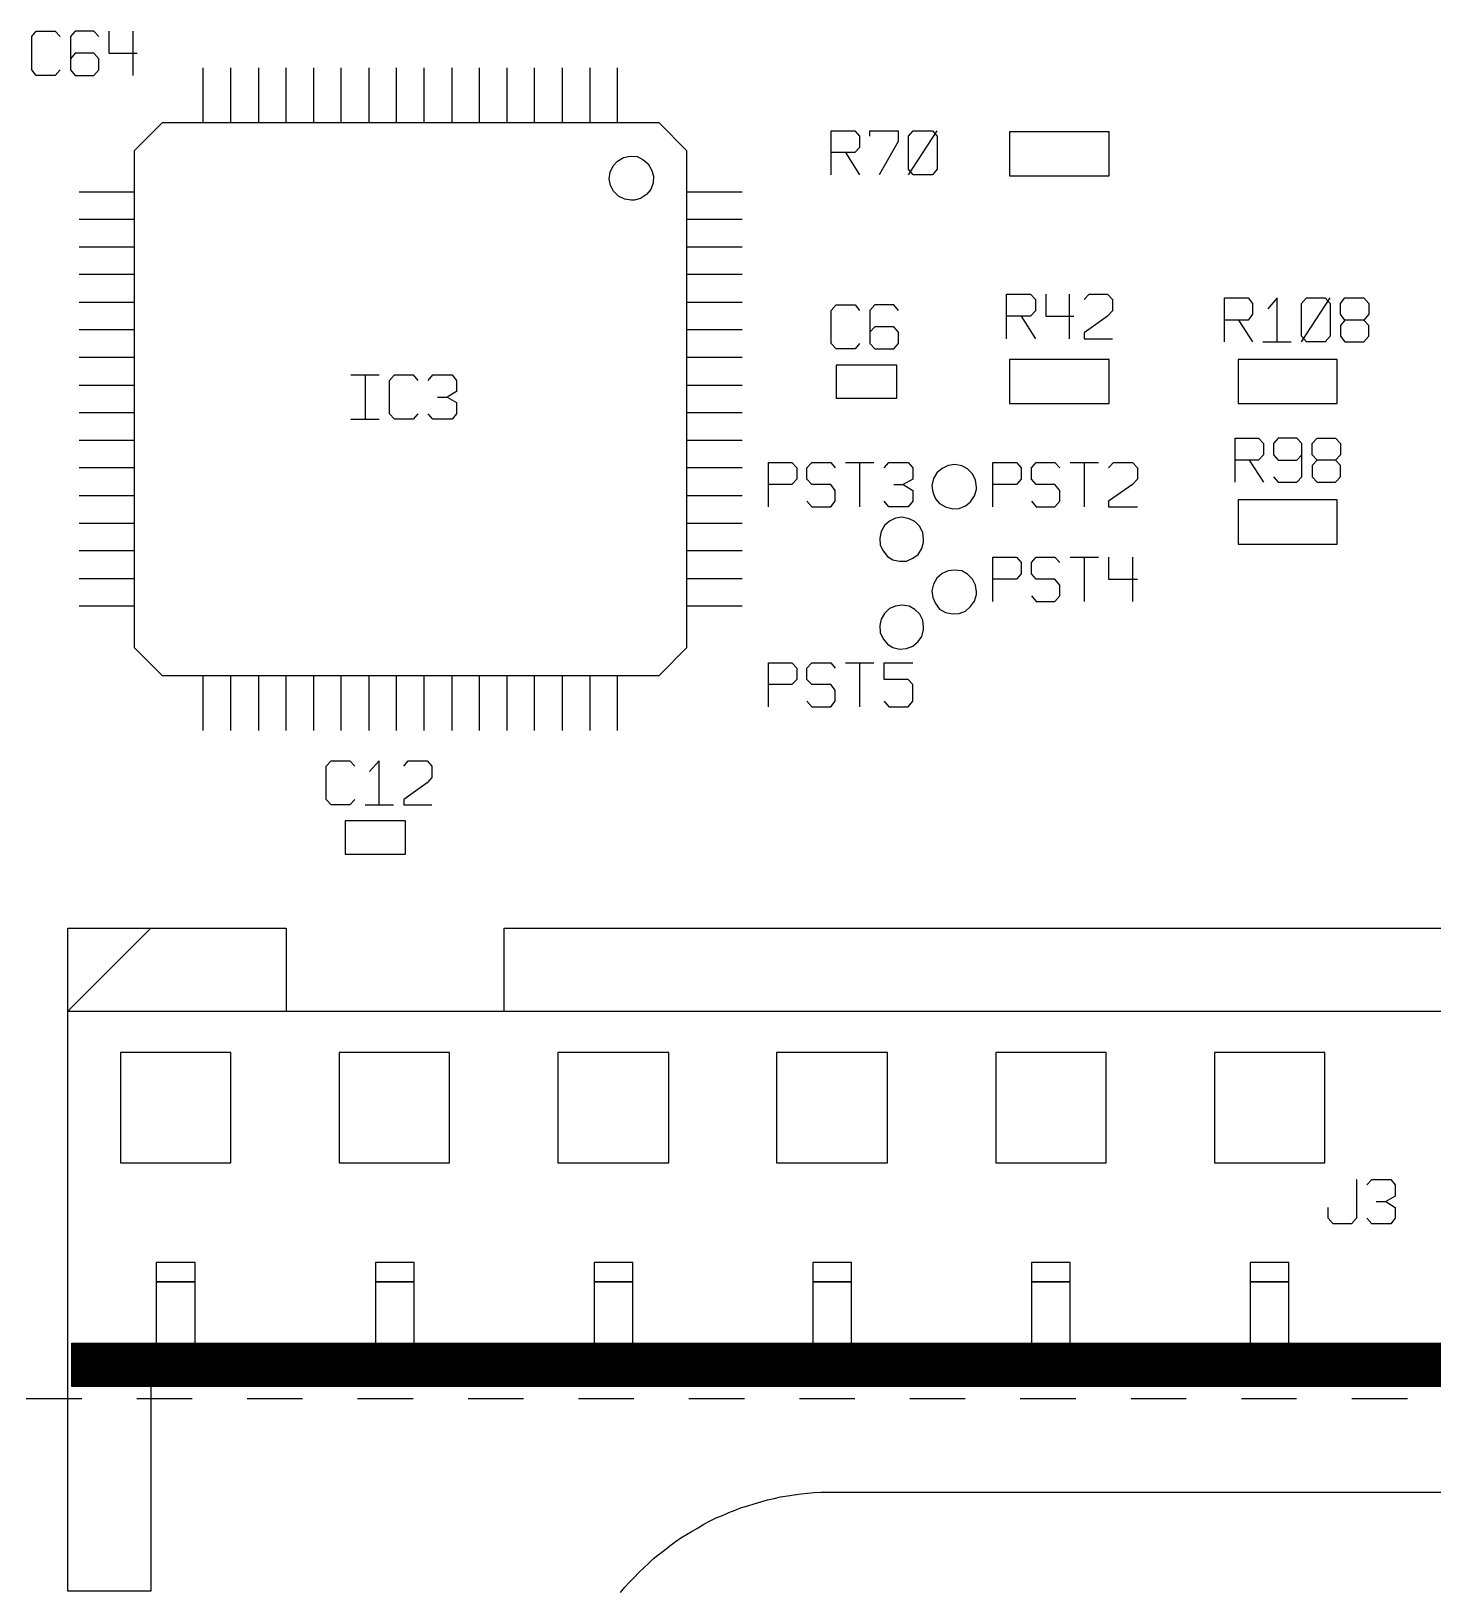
# Model space of a CAD drawing. Extents: x -228 to 961, y -124 to 716.
# Drawn here: x 74.9 to 146.7, y 225.5 to 305.4 of the extents above; entities that cross this region are included whole.
import ezdxf

# ---------------------------------------------------------------- set-up
doc = ezdxf.new("R2010")
doc.units = 0
doc.layers.add('1', color=1, linetype='CONTINUOUS')

msp = doc.modelspace()

# ---------------------------------------------------------------- linework, layer by layer
at = {"layer": '1'}
for p, q in [((74.92, 305.13), (75.15, 305.4)), ((75.15, 305.4), (76.12, 305.4)), ((76.12, 305.4), (76.37, 305.13)), ((77.15, 305.4), (76.9, 305.13)), ((78.1, 305.4), (77.15, 305.4)), ((78.35, 305.13), (78.1, 305.4)), ((78.87, 305.4), (78.87, 304.28)), ((80.1, 305.4), (80.1, 303.13)), ((74.92, 303.43), (74.92, 305.13)), ((76.9, 305.13), (76.9, 303.43)), ((77.15, 304.28), (76.9, 303.98)), ((78.1, 304.28), (77.15, 304.28)), ((78.35, 303.98), (78.1, 304.28)), ((78.35, 303.43), (78.35, 303.98)), ((78.87, 304.28), (80.32, 304.28)), ((75.15, 303.13), (74.92, 303.43)), ((76.12, 303.13), (75.15, 303.13)), ((76.37, 303.43), (76.12, 303.13)), ((76.9, 303.43), (77.15, 303.13)), ((77.15, 303.13), (78.1, 303.13)), ((78.1, 303.13), (78.35, 303.43)), ((83.7, 300.7), (83.7, 303.53)), ((85.12, 300.7), (85.12, 303.53)), ((86.55, 300.7), (86.55, 303.53)), ((87.95, 300.7), (87.95, 303.53)), ((89.37, 300.7), (89.37, 303.53)), ((90.77, 300.7), (90.77, 303.53)), ((92.2, 300.7), (92.2, 303.53)), ((93.6, 300.7), (93.6, 303.53)), ((95.02, 300.7), (95.02, 303.53)), ((96.45, 300.7), (96.45, 303.53)), ((97.85, 300.7), (97.85, 303.53)), ((99.27, 300.7), (99.27, 303.53)), ((100.67, 300.7), (100.67, 303.53)), ((102.1, 300.7), (102.1, 303.53)), ((103.52, 300.7), (103.52, 303.53)), ((104.92, 300.7), (104.92, 303.53)), ((81.6, 300.7), (80.17, 299.28)), ((107.05, 300.7), (81.6, 300.7)), ((108.47, 299.28), (107.05, 300.7)), ((115.87, 298.05), (115.87, 300.3)), ((115.87, 300.3), (117.07, 300.3)), ((117.07, 300.3), (117.32, 300.03)), ((117.32, 300.03), (117.32, 299.45)), ((117.85, 300.03), (117.85, 300.3)), ((117.85, 300.3), (119.3, 300.3)), ((119.3, 300.3), (119.3, 299.75)), ((119.82, 300.03), (120.07, 300.3)), ((119.82, 298.05), (121.3, 300.3)), ((119.82, 298.33), (119.82, 300.03)), ((120.07, 300.3), (121.05, 300.3)), ((121.05, 300.3), (121.3, 300.03)), ((121.3, 300.03), (121.3, 298.33)), ((130.1, 300.25), (125, 300.25)), ((125, 300.25), (125, 298)), ((130.1, 298), (130.1, 300.25)), ((80.17, 299.28), (80.17, 273.83)), ((105.22, 298.93), (105.57, 299)), ((105.57, 299), (105.92, 298.98)), ((105.92, 298.98), (106.22, 298.83)), ((108.47, 273.83), (108.47, 299.28)), ((117.07, 299.18), (115.87, 299.18)), ((116.6, 299.18), (117.32, 298.05)), ((117.32, 299.45), (117.07, 299.18)), ((119.3, 299.75), (118.32, 298.05)), ((104.5, 297.83), (104.55, 298.18)), ((104.55, 298.18), (104.7, 298.5)), ((104.7, 298.5), (104.92, 298.75)), ((104.92, 298.75), (105.22, 298.93)), ((106.22, 298.83), (106.5, 298.6)), ((106.5, 298.6), (106.67, 298.3)), ((106.67, 298.3), (106.77, 297.98)), ((120.07, 298.05), (119.82, 298.33)), ((121.3, 298.33), (121.05, 298.05)), ((104.57, 297.5), (104.5, 297.83)), ((104.72, 297.2), (104.57, 297.5)), ((106.75, 297.63), (106.62, 297.3)), ((106.77, 297.98), (106.75, 297.63)), ((121.05, 298.05), (120.07, 298.05)), ((125, 298), (130.1, 298)), ((80.17, 297.15), (77.35, 297.15)), ((104.97, 296.95), (104.72, 297.2)), ((105.3, 296.8), (104.97, 296.95)), ((105.62, 296.75), (105.3, 296.8)), ((105.77, 296.75), (105.62, 296.75)), ((106.1, 296.83), (105.77, 296.75)), ((106.4, 297.03), (106.1, 296.83)), ((106.62, 297.3), (106.4, 297.03)), ((111.3, 297.15), (108.47, 297.15)), ((80.17, 295.75), (77.35, 295.75)), ((111.3, 295.75), (108.47, 295.75)), ((80.17, 294.33), (77.35, 294.33)), ((111.3, 294.33), (108.47, 294.33)), ((80.17, 292.93), (77.35, 292.93)), ((111.3, 292.93), (108.47, 292.93)), ((124.85, 289.65), (124.85, 291.93)), ((124.85, 291.93), (126.07, 291.93)), ((126.07, 291.93), (126.32, 291.65)), ((126.85, 291.93), (126.85, 290.8)), ((128.05, 291.93), (128.05, 289.65)), ((128.82, 291.65), (129.07, 291.93)), ((129.07, 291.93), (130.02, 291.93)), ((130.02, 291.93), (130.27, 291.65)), ((80.17, 291.5), (77.35, 291.5)), ((111.3, 291.5), (108.47, 291.5)), ((115.87, 291.1), (116.12, 291.38)), ((115.87, 289.4), (115.87, 291.1)), ((116.12, 291.38), (117.1, 291.38)), ((117.1, 291.38), (117.32, 291.1)), ((118.1, 291.38), (117.85, 291.1)), ((117.85, 291.1), (117.85, 289.4)), ((119.07, 291.38), (118.1, 291.38)), ((119.32, 291.1), (119.07, 291.38)), ((126.32, 291.08), (126.07, 290.8)), ((126.32, 291.65), (126.32, 291.08)), ((130.27, 291.08), (130.02, 290.8)), ((130.27, 291.65), (130.27, 291.08)), ((136, 289.48), (136, 291.75)), ((136, 291.75), (137.22, 291.75)), ((137.22, 291.75), (137.45, 291.45)), ((137.45, 291.45), (137.45, 290.9)), ((138.7, 291.75), (138.22, 291.18)), ((138.7, 289.48), (138.7, 291.75)), ((139.95, 291.45), (140.2, 291.75)), ((139.95, 289.48), (141.42, 291.75)), ((139.95, 289.78), (139.95, 291.45)), ((140.2, 291.75), (141.17, 291.75)), ((141.17, 291.75), (141.42, 291.45)), ((141.42, 291.45), (141.42, 289.78)), ((141.95, 291.45), (142.17, 291.75)), ((141.95, 290.9), (141.95, 291.45)), ((142.17, 291.75), (143.15, 291.75)), ((143.15, 291.75), (143.4, 291.45)), ((143.4, 291.45), (143.4, 290.9)), ((118.1, 290.25), (117.85, 289.98)), ((119.07, 290.25), (118.1, 290.25)), ((119.32, 289.98), (119.07, 290.25)), ((126.07, 290.8), (124.85, 290.8)), ((125.6, 290.8), (126.32, 289.65)), ((126.85, 290.8), (128.3, 290.8)), ((130.02, 290.8), (128.82, 289.95)), ((137.22, 290.6), (136, 290.6)), ((136.72, 290.6), (137.45, 289.48)), ((137.45, 290.9), (137.22, 290.6)), ((142.17, 290.6), (141.95, 290.9)), ((142.17, 290.6), (141.95, 290.33)), ((141.95, 290.33), (141.95, 289.78)), ((143.15, 290.6), (142.17, 290.6)), ((143.4, 290.9), (143.15, 290.6)), ((143.4, 290.33), (143.15, 290.6)), ((143.4, 289.78), (143.4, 290.33)), ((80.17, 290.1), (77.35, 290.1)), ((111.3, 290.1), (108.47, 290.1)), ((116.12, 289.13), (115.87, 289.4)), ((117.32, 289.4), (117.1, 289.13)), ((117.85, 289.4), (118.1, 289.13)), ((119.07, 289.13), (119.32, 289.4)), ((119.32, 289.4), (119.32, 289.98)), ((128.82, 289.95), (128.82, 289.65)), ((128.82, 289.65), (130.27, 289.65)), ((137.97, 289.48), (139.42, 289.48)), ((140.2, 289.48), (139.95, 289.78)), ((141.17, 289.48), (140.2, 289.48)), ((141.42, 289.78), (141.17, 289.48)), ((141.95, 289.78), (142.17, 289.48)), ((142.17, 289.48), (143.15, 289.48)), ((143.15, 289.48), (143.4, 289.78)), ((80.17, 288.68), (77.35, 288.68)), ((111.3, 288.68), (108.47, 288.68)), ((117.1, 289.13), (116.12, 289.13)), ((118.1, 289.13), (119.07, 289.13)), ((91.27, 287.8), (92.72, 287.8)), ((92, 287.8), (92, 285.53)), ((93.25, 287.5), (93.5, 287.8)), ((93.5, 287.8), (94.45, 287.8)), ((94.45, 287.8), (94.7, 287.5)), ((95.22, 287.5), (95.47, 287.8)), ((95.47, 287.8), (96.45, 287.8)), ((96.45, 287.8), (96.67, 287.5)), ((116.12, 288.3), (116.12, 286.6)), ((119.22, 288.3), (116.12, 288.3)), ((119.22, 286.6), (119.22, 288.3)), ((130.1, 288.58), (125, 288.58)), ((125, 288.58), (125, 286.33)), ((130.1, 286.33), (130.1, 288.58)), ((141.77, 288.58), (136.7, 288.58)), ((136.7, 288.58), (136.7, 286.33)), ((141.77, 286.33), (141.77, 288.58)), ((80.17, 287.25), (77.35, 287.25)), ((93.25, 285.8), (93.25, 287.5)), ((96.67, 287.5), (96.67, 286.95)), ((111.3, 287.25), (108.47, 287.25)), ((95.7, 286.65), (96.2, 286.65)), ((96.67, 286.95), (96.2, 286.65)), ((96.2, 286.65), (96.67, 286.38)), ((96.67, 286.38), (96.67, 285.8)), ((116.12, 286.6), (119.22, 286.6)), ((125, 286.33), (130.1, 286.33)), ((136.7, 286.33), (141.77, 286.33)), ((80.17, 285.85), (77.35, 285.85)), ((91.27, 285.53), (92.72, 285.53)), ((93.5, 285.53), (93.25, 285.8)), ((94.45, 285.53), (93.5, 285.53)), ((94.7, 285.8), (94.45, 285.53)), ((95.47, 285.53), (95.22, 285.8)), ((96.45, 285.53), (95.47, 285.53)), ((96.67, 285.8), (96.45, 285.53)), ((111.3, 285.85), (108.47, 285.85)), ((80.17, 284.43), (77.35, 284.43)), ((111.3, 284.43), (108.47, 284.43)), ((136.55, 282.3), (136.55, 284.55)), ((136.55, 284.55), (137.75, 284.55)), ((137.75, 284.55), (138, 284.28)), ((138, 284.28), (138, 283.7)), ((138.75, 284.55), (138.52, 284.28)), ((138.52, 284.28), (138.52, 283.7)), ((139.72, 284.55), (138.75, 284.55)), ((139.97, 284.28), (139.72, 284.55)), ((139.97, 282.58), (139.97, 284.28)), ((140.5, 284.28), (140.75, 284.55)), ((140.5, 283.7), (140.5, 284.28)), ((140.75, 284.55), (141.7, 284.55)), ((141.7, 284.55), (141.95, 284.28)), ((141.95, 284.28), (141.95, 283.7)), ((80.17, 283.03), (77.35, 283.03)), ((111.3, 283.03), (108.47, 283.03)), ((112.65, 281.03), (112.65, 283.3)), ((112.65, 283.3), (113.85, 283.3)), ((113.85, 283.3), (114.1, 283.03)), ((114.1, 283.03), (114.1, 282.45)), ((114.62, 283.03), (114.87, 283.3)), ((114.62, 282.45), (114.62, 283.03)), ((114.87, 283.3), (115.85, 283.3)), ((115.85, 283.3), (116.07, 283.03)), ((116.6, 283.3), (118.05, 283.3)), ((117.32, 283.3), (117.32, 281.03)), ((118.57, 283.03), (118.82, 283.3)), ((118.82, 283.3), (119.8, 283.3)), ((119.8, 283.3), (120.05, 283.03)), ((120.05, 283.03), (120.05, 282.45)), ((121.55, 283), (121.27, 282.78)), ((121.85, 283.15), (121.55, 283)), ((122.2, 283.2), (121.85, 283.15)), ((122.55, 283.13), (122.2, 283.2)), ((122.85, 282.98), (122.55, 283.13)), ((124.15, 281.03), (124.15, 283.3)), ((124.15, 283.3), (125.35, 283.3)), ((125.35, 283.3), (125.6, 283.03)), ((125.6, 283.03), (125.6, 282.45)), ((126.12, 283.03), (126.37, 283.3)), ((126.12, 282.45), (126.12, 283.03)), ((126.37, 283.3), (127.32, 283.3)), ((127.32, 283.3), (127.57, 283.03)), ((128.1, 283.3), (129.55, 283.3)), ((128.82, 283.3), (128.82, 281.03)), ((130.07, 283.03), (130.32, 283.3)), ((130.32, 283.3), (131.3, 283.3)), ((131.3, 283.3), (131.55, 283.03)), ((131.55, 283.03), (131.55, 282.45)), ((137.75, 283.43), (136.55, 283.43)), ((137.27, 283.43), (138, 282.3)), ((138, 283.7), (137.75, 283.43)), ((138.52, 283.7), (138.75, 283.43)), ((138.75, 283.43), (139.72, 283.43)), ((139.72, 283.43), (139.97, 283.7)), ((140.75, 283.43), (140.5, 283.7)), ((140.75, 283.43), (140.5, 283.15)), ((140.5, 283.15), (140.5, 282.58)), ((141.7, 283.43), (140.75, 283.43)), ((141.95, 283.7), (141.7, 283.43)), ((141.95, 283.15), (141.7, 283.43)), ((141.95, 282.58), (141.95, 283.15)), ((114.1, 282.45), (113.85, 282.18)), ((114.87, 282.18), (114.62, 282.45)), ((120.05, 282.45), (119.55, 282.18)), ((121.1, 282.48), (121.02, 282.13)), ((121.27, 282.78), (121.1, 282.48)), ((123.1, 282.73), (122.85, 282.98)), ((123.25, 282.4), (123.1, 282.73)), ((123.3, 282.05), (123.25, 282.4)), ((125.6, 282.45), (125.35, 282.18)), ((126.37, 282.18), (126.12, 282.45)), ((131.55, 282.45), (131.3, 282.18)), ((138.52, 282.58), (138.75, 282.3)), ((138.75, 282.3), (139.72, 282.3)), ((139.72, 282.3), (139.97, 282.58)), ((140.5, 282.58), (140.75, 282.3)), ((140.75, 282.3), (141.7, 282.3)), ((141.7, 282.3), (141.95, 282.58)), ((80.17, 281.6), (77.35, 281.6)), ((111.3, 281.6), (108.47, 281.6)), ((113.85, 282.18), (112.65, 282.18)), ((115.85, 282.18), (114.87, 282.18)), ((116.07, 281.88), (115.85, 282.18)), ((116.07, 281.33), (116.07, 281.88)), ((119.07, 282.18), (119.55, 282.18)), ((119.55, 282.18), (120.05, 281.88)), ((120.05, 281.88), (120.05, 281.33)), ((121.02, 282.13), (121.07, 281.78)), ((121.07, 281.78), (121.2, 281.45)), ((121.2, 281.45), (121.42, 281.2)), ((123, 281.3), (123.2, 281.6)), ((123.2, 281.6), (123.3, 281.93)), ((123.3, 281.93), (123.3, 282.05)), ((125.35, 282.18), (124.15, 282.18)), ((127.32, 282.18), (126.37, 282.18)), ((127.57, 281.88), (127.32, 282.18)), ((127.57, 281.33), (127.57, 281.88)), ((131.3, 282.18), (130.07, 281.33)), ((141.77, 281.4), (136.7, 281.4)), ((136.7, 281.4), (136.7, 279.13)), ((141.77, 279.13), (141.77, 281.4)), ((114.62, 281.33), (114.87, 281.03)), ((114.87, 281.03), (115.85, 281.03)), ((115.85, 281.03), (116.07, 281.33)), ((118.82, 281.03), (118.57, 281.33)), ((119.8, 281.03), (118.82, 281.03)), ((120.05, 281.33), (119.8, 281.03)), ((121.42, 281.2), (121.72, 281.03)), ((121.72, 281.03), (122.07, 280.93)), ((122.07, 280.93), (122.42, 280.95)), ((122.42, 280.95), (122.75, 281.08)), ((122.75, 281.08), (123, 281.3)), ((126.12, 281.33), (126.37, 281.03)), ((126.37, 281.03), (127.32, 281.03)), ((127.32, 281.03), (127.57, 281.33)), ((130.07, 281.33), (130.07, 281.03)), ((130.07, 281.03), (131.55, 281.03)), ((80.17, 280.18), (77.35, 280.18)), ((111.3, 280.18), (108.47, 280.18)), ((118.6, 280.08), (118.42, 279.78)), ((118.85, 280.3), (118.6, 280.08)), ((119.15, 280.45), (118.85, 280.3)), ((119.5, 280.5), (119.15, 280.45)), ((119.85, 280.43), (119.5, 280.5)), ((120.15, 280.28), (119.85, 280.43)), ((120.4, 280.03), (120.15, 280.28)), ((120.55, 279.7), (120.4, 280.03)), ((118.42, 279.78), (118.35, 279.43)), ((118.35, 279.43), (118.37, 279.08)), ((118.37, 279.08), (118.52, 278.78)), ((120.5, 278.9), (120.6, 279.23)), ((120.6, 279.38), (120.55, 279.7)), ((120.6, 279.23), (120.6, 279.38)), ((136.7, 279.13), (141.77, 279.13)), ((80.17, 278.78), (77.35, 278.78)), ((111.3, 278.78), (108.47, 278.78)), ((118.52, 278.78), (118.75, 278.5)), ((118.75, 278.5), (119.02, 278.33)), ((119.02, 278.33), (119.37, 278.25)), ((119.37, 278.25), (119.72, 278.25)), ((119.72, 278.25), (120.05, 278.4)), ((120.05, 278.4), (120.32, 278.6)), ((120.32, 278.6), (120.5, 278.9)), ((124.15, 276.18), (124.15, 278.45)), ((124.15, 278.45), (125.35, 278.45)), ((125.35, 278.45), (125.6, 278.18)), ((126.12, 278.18), (126.37, 278.45)), ((126.37, 278.45), (127.32, 278.45)), ((127.32, 278.45), (127.57, 278.18)), ((128.1, 278.45), (129.55, 278.45)), ((128.82, 278.45), (128.82, 276.18)), ((130.07, 278.45), (130.07, 277.33)), ((131.3, 278.45), (131.3, 276.18)), ((121.55, 277.63), (121.27, 277.38)), ((121.85, 277.75), (121.55, 277.63)), ((122.2, 277.8), (121.85, 277.75)), ((122.55, 277.75), (122.2, 277.8)), ((122.85, 277.58), (122.55, 277.75)), ((123.1, 277.33), (122.85, 277.58)), ((125.6, 277.6), (125.35, 277.33)), ((125.6, 278.18), (125.6, 277.6)), ((126.12, 277.6), (126.12, 278.18)), ((126.37, 277.33), (126.12, 277.6)), ((80.17, 277.35), (77.35, 277.35)), ((111.3, 277.35), (108.47, 277.35)), ((121.1, 277.08), (121.02, 276.73)), ((121.02, 276.73), (121.07, 276.4)), ((121.27, 277.38), (121.1, 277.08)), ((123.25, 277.03), (123.1, 277.33)), ((123.3, 276.68), (123.25, 277.03)), ((123.3, 276.55), (123.3, 276.68)), ((125.35, 277.33), (124.15, 277.33)), ((127.32, 277.33), (126.37, 277.33)), ((127.57, 277.03), (127.32, 277.33)), ((127.57, 276.48), (127.57, 277.03)), ((130.07, 277.33), (131.55, 277.33)), ((80.17, 275.95), (77.35, 275.95)), ((111.3, 275.95), (108.47, 275.95)), ((118.85, 275.83), (118.6, 275.58)), ((119.15, 275.95), (118.85, 275.83)), ((119.5, 276), (119.15, 275.95)), ((119.85, 275.95), (119.5, 276)), ((120.15, 275.78), (119.85, 275.95)), ((121.07, 276.4), (121.2, 276.08)), ((121.2, 276.08), (121.42, 275.8)), ((121.42, 275.8), (121.72, 275.63)), ((122.75, 275.7), (123, 275.93)), ((123, 275.93), (123.2, 276.2)), ((123.2, 276.2), (123.3, 276.55)), ((126.12, 276.48), (126.37, 276.18)), ((126.37, 276.18), (127.32, 276.18)), ((127.32, 276.18), (127.57, 276.48)), ((118.42, 275.28), (118.35, 274.95)), ((118.6, 275.58), (118.42, 275.28)), ((120.4, 275.53), (120.15, 275.78)), ((120.55, 275.23), (120.4, 275.53)), ((120.6, 274.88), (120.55, 275.23)), ((121.72, 275.63), (122.07, 275.55)), ((122.07, 275.55), (122.42, 275.58)), ((122.42, 275.58), (122.75, 275.7)), ((118.35, 274.95), (118.37, 274.6)), ((118.37, 274.6), (118.52, 274.28)), ((118.52, 274.28), (118.75, 274)), ((120.32, 274.13), (120.5, 274.4)), ((120.5, 274.4), (120.6, 274.75)), ((120.6, 274.75), (120.6, 274.88)), ((80.17, 273.83), (81.6, 272.4)), ((107.05, 272.4), (108.47, 273.83)), ((118.75, 274), (119.02, 273.83)), ((119.02, 273.83), (119.37, 273.75)), ((119.37, 273.75), (119.72, 273.78)), ((119.72, 273.78), (120.05, 273.9)), ((120.05, 273.9), (120.32, 274.13)), ((112.65, 270.8), (112.65, 273.05)), ((112.65, 273.05), (113.85, 273.05)), ((113.85, 273.05), (114.1, 272.78)), ((114.1, 272.78), (114.1, 272.2)), ((114.62, 272.78), (114.87, 273.05)), ((114.62, 272.2), (114.62, 272.78)), ((114.87, 273.05), (115.85, 273.05)), ((115.85, 273.05), (116.07, 272.78)), ((116.6, 273.05), (118.05, 273.05)), ((117.32, 273.05), (117.32, 270.8)), ((118.57, 272.2), (118.57, 273.05)), ((118.57, 273.05), (120.05, 273.05)), ((81.6, 272.4), (107.05, 272.4)), ((83.7, 269.58), (83.7, 272.4)), ((85.12, 269.58), (85.12, 272.4)), ((86.55, 269.58), (86.55, 272.4)), ((87.95, 269.58), (87.95, 272.4)), ((89.37, 269.58), (89.37, 272.4)), ((90.77, 269.58), (90.77, 272.4)), ((92.2, 269.58), (92.2, 272.4)), ((93.6, 269.58), (93.6, 272.4)), ((95.02, 269.58), (95.02, 272.4)), ((96.45, 269.58), (96.45, 272.4)), ((97.85, 269.58), (97.85, 272.4)), ((99.27, 269.58), (99.27, 272.4)), ((100.67, 269.58), (100.67, 272.4)), ((102.1, 269.58), (102.1, 272.4)), ((103.52, 269.58), (103.52, 272.4)), ((104.92, 269.58), (104.92, 272.4)), ((113.85, 271.93), (112.65, 271.93)), ((114.1, 272.2), (113.85, 271.93)), ((114.87, 271.93), (114.62, 272.2)), ((115.85, 271.93), (114.87, 271.93)), ((116.07, 271.65), (115.85, 271.93)), ((119.8, 272.2), (118.57, 272.2)), ((120.05, 271.93), (119.8, 272.2)), ((120.05, 271.08), (120.05, 271.93)), ((114.62, 271.08), (114.87, 270.8)), ((115.85, 270.8), (116.07, 271.08)), ((116.07, 271.08), (116.07, 271.65)), ((118.57, 271.08), (118.82, 270.8)), ((119.8, 270.8), (120.05, 271.08)), ((114.87, 270.8), (115.85, 270.8)), ((118.82, 270.8), (119.8, 270.8)), ((90, 267.75), (90.25, 268.03)), ((90.25, 268.03), (91.22, 268.03)), ((91.22, 268.03), (91.47, 267.75)), ((92.72, 268.03), (92.22, 267.48)), ((92.72, 265.78), (92.72, 268.03)), ((93.97, 267.75), (94.2, 268.03)), ((94.2, 268.03), (95.17, 268.03)), ((95.17, 268.03), (95.42, 267.75)), ((90, 266.05), (90, 267.75)), ((95.42, 267.18), (95.17, 266.9)), ((95.42, 267.75), (95.42, 267.18)), ((95.17, 266.9), (93.97, 266.05)), ((90.25, 265.78), (90, 266.05)), ((91.22, 265.78), (90.25, 265.78)), ((91.47, 266.05), (91.22, 265.78)), ((92, 265.78), (93.45, 265.78)), ((93.97, 266.05), (93.97, 265.78)), ((93.97, 265.78), (95.42, 265.78)), ((90.97, 264.95), (90.97, 263.25)), ((94.07, 264.95), (90.97, 264.95)), ((94.07, 263.25), (94.07, 264.95)), ((90.97, 263.25), (94.07, 263.25)), ((76.77, 255.2), (76.77, 259.45)), ((76.77, 259.45), (87.95, 259.45)), ((76.77, 255.2), (81.02, 259.45)), ((87.95, 259.45), (87.95, 255.2)), ((99.12, 255.2), (99.12, 259.45)), ((99.12, 259.45), (188.67, 259.45)), ((76.77, 225.5), (76.77, 255.2)), ((76.77, 255.2), (211.02, 255.2)), ((85.12, 253.08), (79.47, 253.08)), ((79.47, 253.08), (79.47, 247.43)), ((85.12, 247.43), (85.12, 253.08)), ((96.32, 253.08), (90.67, 253.08)), ((90.67, 253.08), (90.67, 247.43)), ((96.32, 247.43), (96.32, 253.08)), ((107.55, 253.08), (101.87, 253.08)), ((101.87, 253.08), (101.87, 247.43)), ((107.55, 247.43), (107.55, 253.08)), ((118.75, 253.08), (113.07, 253.08)), ((113.07, 253.08), (113.07, 247.43)), ((118.75, 247.43), (118.75, 253.08)), ((129.95, 253.08), (124.3, 253.08)), ((124.3, 253.08), (124.3, 247.43)), ((129.95, 247.43), (129.95, 253.08)), ((141.15, 253.08), (135.5, 253.08)), ((135.5, 253.08), (135.5, 247.43)), ((141.15, 247.43), (141.15, 253.08)), ((79.47, 247.43), (85.12, 247.43)), ((90.67, 247.43), (96.32, 247.43)), ((101.87, 247.43), (107.55, 247.43)), ((113.07, 247.43), (118.75, 247.43)), ((124.3, 247.43), (129.95, 247.43)), ((135.5, 247.43), (141.15, 247.43)), ((142.77, 246.58), (142.77, 244.6)), ((143.3, 246.3), (143.55, 246.58)), ((143.55, 246.58), (144.52, 246.58)), ((144.52, 246.58), (144.75, 246.3)), ((144.75, 246.3), (144.75, 245.73)), ((143.77, 245.45), (144.27, 245.45)), ((144.75, 245.73), (144.27, 245.45)), ((144.27, 245.45), (144.75, 245.15)), ((141.32, 244.6), (141.32, 245.15)), ((144.75, 245.15), (144.75, 244.6)), ((141.57, 244.3), (141.32, 244.6)), ((142.52, 244.3), (141.57, 244.3)), ((142.77, 244.6), (142.52, 244.3)), ((143.55, 244.3), (143.3, 244.6)), ((144.52, 244.3), (143.55, 244.3)), ((144.75, 244.6), (144.52, 244.3)), ((83.3, 242.33), (81.3, 242.33)), ((81.3, 242.33), (81.3, 237.1)), ((83.3, 237.1), (83.3, 242.33)), ((94.5, 242.33), (92.52, 242.33)), ((92.52, 242.33), (92.52, 237.1)), ((94.5, 237.1), (94.5, 242.33)), ((105.7, 242.33), (103.72, 242.33)), ((103.72, 242.33), (103.72, 237.1)), ((105.7, 237.1), (105.7, 242.33)), ((116.9, 242.33), (114.92, 242.33)), ((114.92, 242.33), (114.92, 237.1)), ((116.9, 237.1), (116.9, 242.33)), ((128.1, 242.33), (126.12, 242.33)), ((126.12, 242.33), (126.12, 237.1)), ((128.1, 237.1), (128.1, 242.33)), ((139.3, 242.33), (137.32, 242.33)), ((137.32, 242.33), (137.32, 237.1)), ((139.3, 237.1), (139.3, 242.33)), ((81.3, 241.33), (83.3, 241.33)), ((83.3, 241.33), (81.3, 241.33)), ((92.52, 241.33), (94.5, 241.33)), ((94.5, 241.33), (92.52, 241.33)), ((103.72, 241.33), (105.7, 241.33)), ((105.7, 241.33), (103.72, 241.33)), ((114.92, 241.33), (116.9, 241.33)), ((116.9, 241.33), (114.92, 241.33)), ((126.12, 241.33), (128.1, 241.33)), ((128.1, 241.33), (126.12, 241.33)), ((137.32, 241.33), (139.3, 241.33)), ((139.3, 241.33), (137.32, 241.33)), ((76.97, 235.97), (76.97, 238.19)), ((76.97, 238.19), (210.55, 238.19)), ((76.97, 238.19), (210.55, 238.19)), ((210.55, 238.17), (76.97, 238.17)), ((76.97, 238.14), (210.55, 238.14)), ((210.55, 238.12), (76.97, 238.12)), ((76.97, 238.09), (210.55, 238.09)), ((210.55, 238.07), (76.97, 238.07)), ((76.97, 238.04), (210.55, 238.04)), ((210.55, 237.99), (76.97, 237.99)), ((76.97, 237.97), (210.55, 237.97)), ((210.55, 237.94), (76.97, 237.94)), ((76.97, 237.92), (210.55, 237.92)), ((210.55, 237.89), (76.97, 237.89)), ((76.97, 237.87), (210.55, 237.87)), ((210.55, 237.84), (76.97, 237.84)), ((76.97, 237.79), (210.55, 237.79)), ((210.55, 237.77), (76.97, 237.77)), ((76.97, 237.74), (210.55, 237.74)), ((210.55, 237.72), (76.97, 237.72)), ((76.97, 237.69), (210.55, 237.69)), ((210.55, 237.67), (76.97, 237.67)), ((76.97, 237.64), (210.55, 237.64)), ((210.55, 237.62), (76.97, 237.62)), ((76.97, 237.57), (210.55, 237.57)), ((210.55, 237.54), (76.97, 237.54)), ((76.97, 237.52), (210.55, 237.52)), ((210.55, 237.49), (76.97, 237.49)), ((76.97, 237.47), (210.55, 237.47)), ((210.55, 237.44), (76.97, 237.44)), ((76.97, 237.42), (210.55, 237.42)), ((210.55, 237.37), (76.97, 237.37)), ((76.97, 237.34), (210.55, 237.34)), ((210.55, 237.32), (76.97, 237.32)), ((76.97, 237.29), (210.55, 237.29)), ((210.55, 237.27), (76.97, 237.27)), ((76.97, 237.24), (210.55, 237.24)), ((210.55, 237.22), (76.97, 237.22)), ((76.97, 237.19), (210.55, 237.19)), ((210.55, 237.14), (76.97, 237.14)), ((76.97, 237.12), (210.55, 237.12)), ((210.55, 237.09), (76.97, 237.09)), ((76.97, 237.07), (210.55, 237.07)), ((210.55, 237.04), (76.97, 237.04)), ((76.97, 237.02), (210.55, 237.02)), ((210.55, 236.99), (76.97, 236.99)), ((76.97, 236.97), (210.55, 236.97)), ((210.55, 236.92), (76.97, 236.92)), ((76.97, 236.89), (210.55, 236.89)), ((210.55, 236.87), (76.97, 236.87)), ((76.97, 236.84), (210.55, 236.84)), ((210.55, 236.82), (76.97, 236.82)), ((76.97, 236.79), (210.55, 236.79)), ((210.55, 236.77), (76.97, 236.77)), ((76.97, 236.72), (210.55, 236.72)), ((210.55, 236.69), (76.97, 236.69)), ((76.97, 236.67), (210.55, 236.67)), ((210.55, 236.64), (76.97, 236.64)), ((206.8, 237.1), (81.02, 237.1)), ((81.02, 237.1), (81.02, 225.5)), ((81.3, 237.1), (83.3, 237.1)), ((92.52, 237.1), (94.5, 237.1)), ((103.72, 237.1), (105.7, 237.1)), ((114.92, 237.1), (116.9, 237.1)), ((126.12, 237.1), (128.1, 237.1)), ((137.32, 237.1), (139.3, 237.1)), ((76.97, 236.62), (210.55, 236.62)), ((210.55, 236.59), (76.97, 236.59)), ((76.97, 236.57), (210.55, 236.57)), ((210.55, 236.54), (76.97, 236.54)), ((76.97, 236.49), (210.55, 236.49)), ((210.55, 236.47), (76.97, 236.47)), ((76.97, 236.44), (210.55, 236.44)), ((210.55, 236.42), (76.97, 236.42)), ((76.97, 236.39), (210.55, 236.39)), ((210.55, 236.37), (76.97, 236.37)), ((76.97, 236.34), (210.55, 236.34)), ((210.55, 236.29), (76.97, 236.29)), ((76.97, 236.27), (210.55, 236.27)), ((210.55, 236.24), (76.97, 236.24)), ((76.97, 236.22), (210.55, 236.22)), ((210.55, 236.19), (76.97, 236.19)), ((76.97, 236.17), (210.55, 236.17)), ((210.55, 236.14), (76.97, 236.14)), ((76.97, 236.12), (210.55, 236.12)), ((210.55, 236.07), (76.97, 236.07)), ((76.97, 236.04), (210.55, 236.04)), ((210.55, 236.02), (76.97, 236.02)), ((76.97, 235.99), (210.55, 235.99)), ((210.55, 235.97), (76.97, 235.97)), ((77.48, 235.35), (74.63, 235.35)), ((83.13, 235.35), (80.3, 235.35)), ((88.78, 235.35), (85.95, 235.35)), ((94.45, 235.35), (91.6, 235.35)), ((100.1, 235.35), (97.28, 235.35)), ((105.75, 235.35), (102.93, 235.35)), ((111.43, 235.35), (108.58, 235.35)), ((117.08, 235.35), (114.25, 235.35)), ((122.73, 235.35), (119.9, 235.35)), ((128.4, 235.35), (125.55, 235.35)), ((134.05, 235.35), (131.23, 235.35)), ((139.7, 235.35), (136.88, 235.35)), ((145.38, 235.35), (142.53, 235.35)), ((112.6, 230.17), (112.95, 230.24)), ((112.95, 230.24), (113.27, 230.32)), ((113.27, 230.32), (113.62, 230.37)), ((113.62, 230.37), (113.97, 230.42)), ((113.97, 230.42), (114.32, 230.47)), ((114.32, 230.47), (114.65, 230.52)), ((114.65, 230.52), (115, 230.54)), ((115, 230.54), (115.35, 230.57)), ((115.35, 230.57), (115.7, 230.57)), ((115.7, 230.57), (116, 230.57)), ((116, 230.57), (212.2, 230.57)), ((110.3, 229.37), (110.62, 229.52)), ((110.62, 229.52), (110.95, 229.64)), ((110.95, 229.64), (111.27, 229.77)), ((111.27, 229.77), (111.6, 229.87)), ((111.6, 229.87), (111.92, 229.97)), ((111.92, 229.97), (112.27, 230.07)), ((112.27, 230.07), (112.6, 230.17)), ((108.75, 228.57), (109.05, 228.74)), ((109.05, 228.74), (109.35, 228.92)), ((109.35, 228.92), (109.67, 229.09)), ((109.67, 229.09), (109.97, 229.24)), ((109.97, 229.24), (110.3, 229.37)), ((107.6, 227.82), (107.87, 228.02)), ((107.87, 228.02), (108.17, 228.22)), ((108.17, 228.22), (108.45, 228.39)), ((108.45, 228.39), (108.75, 228.57)), ((106.52, 226.92), (106.77, 227.17)), ((106.77, 227.17), (107.05, 227.39)), ((107.05, 227.39), (107.32, 227.59)), ((107.32, 227.59), (107.6, 227.82)), ((105.77, 226.19), (106.02, 226.44)), ((106.02, 226.44), (106.27, 226.69)), ((106.27, 226.69), (106.52, 226.92)), ((81.02, 225.5), (76.77, 225.5)), ((105.07, 225.42), (105.3, 225.69)), ((105.3, 225.69), (105.52, 225.94)), ((105.52, 225.94), (105.77, 226.19))]:
    msp.add_line(p, q, dxfattribs=at)

doc.saveas('drawing.dxf')
